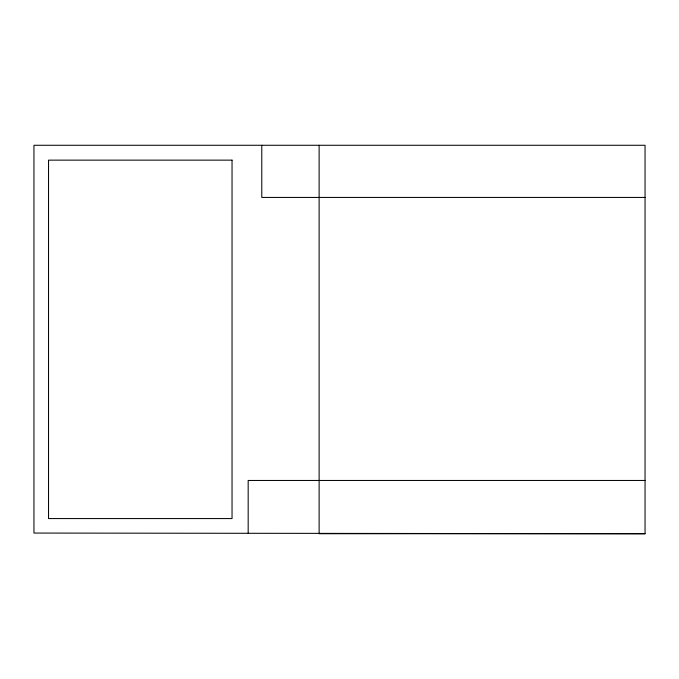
<?xml version="1.0" encoding="UTF-8"?>
<svg xmlns="http://www.w3.org/2000/svg" width="679" height="679" viewBox="0 0 679 679"><rect width="100%" height="100%" fill="white"/><g stroke="black" fill="none" stroke-linecap="round" stroke-linejoin="round"><path stroke-width="1.02" d="M645.05 197.436L261.78 197.436L261.78 145.272M645.05 480.46L248.174 480.46L248.174 533.066M645.05 533.728L33.95 533.066L33.95 145.272L645.05 145.272L645.05 533.728L319.122 533.728L319.122 145.272M232.04 160.142L48.54 160.142L48.54 518.569L232.04 518.569L232.04 160.142"/></g></svg>
